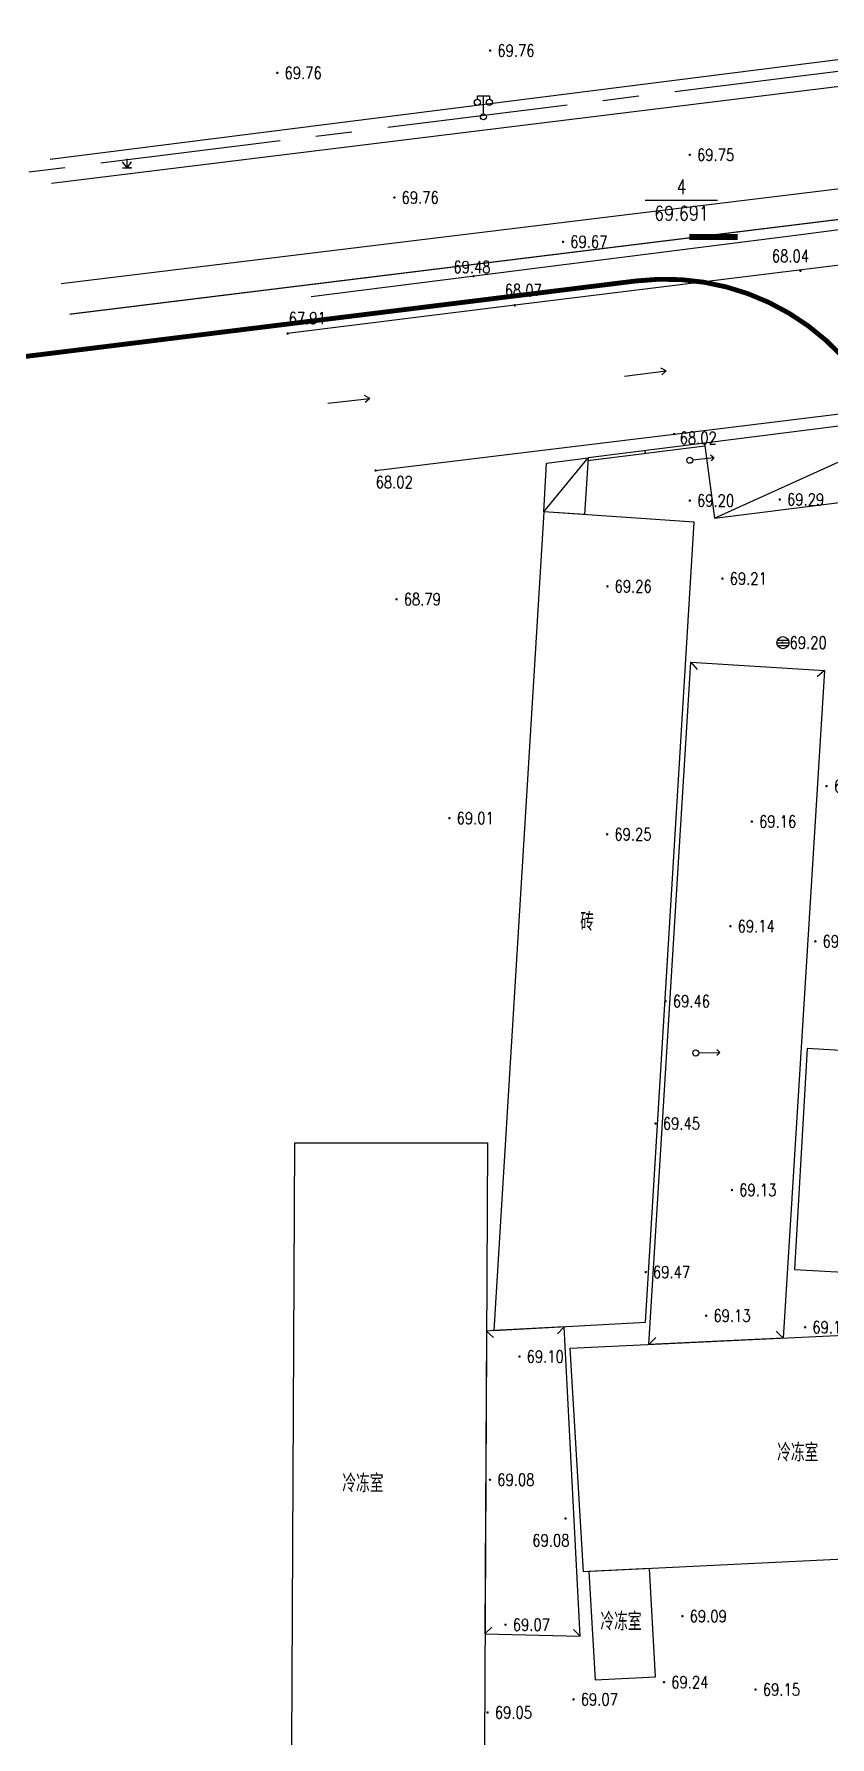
# Model space of a CAD drawing. Extents: x 10519 to 17598, y -625 to 2857.
# Drawn here: x 13023.8 to 13089.9, y 2227.4 to 2368.6 of the extents above; entities that cross this region are included whole.
import ezdxf
from ezdxf.enums import TextEntityAlignment as Align

# ---------------------------------------------------------------- set-up
doc = ezdxf.new("R2010")
doc.units = 0
doc.header["$MEASUREMENT"] = 0
doc.linetypes.add('CENTER', pattern=[2, 1.25, -0.25, 0.25, -0.25])
doc.linetypes.add('CENTERX2', pattern=[4, 2.5, -0.5, 0.5, -0.5])
doc.layers.get('0').update_dxf_attribs({"linetype": 'CONTINUOUS'})
for name, color, linetype in [('00000衢化东路中线', 1, 'CENTER'), ('00000道路边线', 2, 'CONTINUOUS'), ('0000原地形', 252, 'CONTINUOUS'), ('000道路名称', 6, 'CONTINUOUS'), ('GCD', 224, 'CONTINUOUS')]:
    doc.layers.add(name, color=color, linetype=linetype)
doc.styles.add('HZ', font='txt8.shx', dxfattribs={"width": 0.8, "bigfont": 'hz.shx'})
doc.styles.get("Standard").update_dxf_attribs({"font": 'txt8.shx', "width": 0.8, "bigfont": 'hz.shx'})
doc.linetypes.add('10421', pattern='A,2,[150,AAA.SHX,S=1,R=0,X=0,Y=1],1e-11', length=2)
doc.linetypes.add('10422', pattern='A,2,[150,AAA.SHX,S=1,R=0,X=0,Y=1],2,[177,AAA.SHX,S=1,R=0,X=0,Y=0.8],1e-09', length=4)
doc.linetypes.add('1161', pattern='A,0,[149,AAA.SHX,S=0.1,R=0,X=0,Y=0],-1.6', length=1.6)
doc.linetypes.add('444', pattern='A,4.5,[145,AAA.SHX,S=1,R=0,X=0,Y=1],4.5,-0.5,[146,AAA.SHX,S=1,R=0,X=0,Y=0],-0.5', length=10)

# ---------------------------------------------------------------- blocks, each defined once
blk = doc.blocks.new('gc170')
at = {"linetype": 'Continuous'}
blk.add_circle((0, 0), 0.5, dxfattribs=at)
blk = doc.blocks.new('gc013b')
at = {"linetype": 'Continuous'}
blk.add_line((0.5, 0), (4, 0), dxfattribs=at)
at = {"linetype": 'Continuous', "flags": 128}
blk.add_lwpolyline([(3.5, 0.5), (4, 0), (3.5, -0.5)], dxfattribs=at)
blk = doc.blocks.new('GC200')
at = {"linetype": 'Continuous', "const_width": 0.2, "flags": 128}
blk.add_lwpolyline([(-0.1, 0, 1), (0.1, 0, 1)], format="xyb", close=True, dxfattribs=at)
blk = doc.blocks.new('gc053')
for p, q in [((-1, 0), (1, 0)), ((-0.9, 0.43), (0.9, 0.43)), ((-0.88, -0.47), (0.88, -0.47))]:
    blk.add_line(p, q)
blk.add_circle((0, 0), 1)
blk = doc.blocks.new('GC168')
at = {"const_width": 1}
blk.add_lwpolyline([(1, 0), (9, 0)], dxfattribs=at)
blk = doc.blocks.new('gc097')
for p, q in [((-1, 2.9), (-1, 3.5)), ((-1, 3.5), (1, 3.5)), ((0, 0.5), (0, 3.5)), ((1, 3.5), (1, 2.9))]:
    blk.add_line(p, q)
for centre in [(-1, 2.4), (1, 2.4), (0, 0)]:
    blk.add_circle(centre, 0.5)

msp = doc.modelspace()

# ---------------------------------------------------------------- linework, layer by layer
at = {"layer": '00000衢化东路中线', "color": 6, "linetype": 'CENTERX2', "ltscale": 6}
msp.add_line((14187.39, 2502.16), (12094.78, 2241.43), dxfattribs=at)
at = {"layer": '00000道路边线', "const_width": 0.4}
msp.add_lwpolyline([(13205.43, 2023.29), (13143.28, 2155.58, -0.087895), (13096.14, 2330.04, 0.424324), (13073.77, 2348.12), (12789.71, 2313.03)], format="xyb", dxfattribs=at)
at = {"layer": '0000原地形', "linetype": '1161'}
for p, q in [((13025.16, 2358.23, 69.82), (13112.78, 2369.28, 69.82)), ((13025.25, 2356.24, 69.86), (13113.16, 2367.03, 69.86))]:
    msp.add_line(p, q, dxfattribs=at)
at = {"layer": '0000原地形'}
for p, q in [((13031.53, 2357.49), (13031.16, 2357.99)), ((13031.53, 2357.49), (13031.53, 2358.24)), ((13031.53, 2357.49), (13031.91, 2357.99)), ((13031.16, 2357.49), (13031.91, 2357.49)), ((13031.91, 2357.49), (13031.53, 2357.49)), ((13076.28, 2340.66), (13075.84, 2340.9)), ((13072.81, 2340.24), (13076.28, 2340.66)), ((13076.28, 2340.66), (13075.91, 2340.33)), ((13048.2, 2338), (13051.68, 2338.37)), ((13051.68, 2338.37), (13051.24, 2338.61)), ((13051.68, 2338.37), (13051.3, 2338.04))]:
    msp.add_line(p, q, dxfattribs=at)
at = {"layer": '0000原地形', "linetype": '10421'}
for p, q in [((13113.51, 2355.29), (13087.66, 2351.98)), ((13087.66, 2351.98), (13046.8, 2346.8))]:
    msp.add_line(p, q, dxfattribs=at)
at = {"layer": '0000原地形', "linetype": 'Continuous'}
for p, q in [((13074.54, 2354.82), (13080.54, 2354.82)), ((13080.28, 2328.44), (13099.56, 2337.21)), ((13074.5, 2334.04), (13074.53, 2333.8)), ((13078.32, 2316.51), (13078.85, 2315.91)), ((13089.41, 2315.83), (13088.81, 2315.3)), ((13061.37, 2261.06), (13061.95, 2260.51)), ((13067.8, 2261.42), (13067.26, 2260.82)), ((13074.84, 2259.95), (13075.41, 2260.51)), ((13085.98, 2260.47), (13085.41, 2261.04)), ((13061.23, 2235.95), (13061.81, 2236.5)), ((13069.14, 2235.77), (13068.57, 2236.32))]:
    msp.add_line(p, q, dxfattribs=at)
at = {"layer": '0000原地形', "linetype": '10422'}
for p, q in [((13110.56, 2351.87, 68.01), (13063.75, 2346.1, 68.01)), ((13063.7, 2346.1, 68.03), (13044.85, 2343.76, 68.03)), ((13063.75, 2346.1, 68.03), (13063.7, 2346.1, 68.03)), ((13076.94, 2335.43, 68.02), (13100.21, 2338.26, 68.02)), ((13052.16, 2332.4, 68.02), (13076.94, 2335.43, 68.02))]:
    msp.add_line(p, q, dxfattribs=at)
at = {"layer": '0000原地形', "linetype": '444', "flags": 128}
msp.add_lwpolyline([(13114.76, 2358.69), (13026.07, 2347.87)], dxfattribs=at)
at = {"layer": '0000原地形', "linetype": 'Continuous', "const_width": 0.1, "elevation": 69.65, "flags": 128}
msp.add_lwpolyline([(13026.75, 2345.36), (13118.87, 2356.7)], dxfattribs=at)
at = {"layer": '0000原地形', "linetype": 'Continuous', "flags": 128}
for points, elevation in [([(13042.23, 2347.26), (13072.02, 2350.94)], 69.69), ([(13079.46, 2334.67), (13069.8, 2333.45)], 71.52), ([(13117.47, 2278.81), (13117.7, 2282.72), (13087.98, 2284.49), (13086.92, 2266.17), (13116.65, 2264.53)], 70.93)]:
    msp.add_lwpolyline(points, dxfattribs=dict(at, elevation=elevation))
for points, elevation in [([(13079.46, 2334.67), (13080.28, 2328.44), (13100.37, 2330.98), (13099.56, 2337.21)], 71.52), ([(13066.12, 2328.98), (13066.35, 2333), (13069.8, 2333.45), (13069.48, 2328.75)], 73.23), ([(13078.58, 2328.13), (13066.12, 2328.98), (13061.97, 2261.09), (13074.56, 2261.8)], 71.52), ([(13074.84, 2259.95), (13078.32, 2316.51), (13089.41, 2315.83), (13085.98, 2260.47)], 71.45), ([(13061.23, 2235.95), (13069.14, 2235.77), (13067.8, 2261.42), (13061.97, 2261.09), (13061.37, 2261.06)], 74.99), ([(13068.3, 2259.64), (13103.82, 2261.31), (13104.67, 2242.8), (13069.4, 2241.1)], 70.86), ([(13069.86, 2241.12), (13070.38, 2232.13), (13075.38, 2232.39), (13074.88, 2241.36)], 71.28)]:
    msp.add_lwpolyline(points, close=True, dxfattribs=dict(at, elevation=elevation))
for points in [[(13079.49, 2334.42), (13069.78, 2333.2)], [(13066.12, 2328.98), (13069.8, 2333.45)]]:
    msp.add_lwpolyline(points, dxfattribs=at)
msp.add_lwpolyline([(13061.45, 2276.65), (13061.18, 2226.67), (13045.19, 2226.67), (13045.45, 2276.65)], close=True, dxfattribs=at)

# ---------------------------------------------------------------- block references
at = {"layer": '0000原地形', "linetype": 'Continuous', "xscale": 0.5, "yscale": 0.5}
for name, p in [('gc097', (13061.1, 2361.73, 76.44)), ('GC168', (13077.7, 2351.76, 69.69)), ('gc170', (13078.23, 2333.25)), ('gc053', (13085.96, 2318.13, 69.2)), ('gc170', (13078.73, 2284.11))]:
    msp.add_blockref(name, p, dxfattribs=at)
at = {"layer": '0000原地形', "linetype": 'Continuous', "yscale": 0.5}
for p, xscale, rotation in [((13078.23, 2333.25), 0.5000000000300711, 6.549791381048808), ((13078.73, 2284.11), 0.5000000000167727, 1.089687529513281)]:
    msp.add_blockref('gc013b', p, dxfattribs=dict(at, xscale=xscale, rotation=rotation))
at = {"layer": 'GCD', "linetype": 'Continuous'}
ref = msp.add_blockref('GC200', (13061.66, 2367.22, 69.76), dxfattribs=dict(at, xscale=0.5, yscale=0.5, zscale=0.5))
ref.add_attrib('height', '69.76', dxfattribs={"linetype": 'Continuous', "height": 1, "style": 'HZ', "width": 0.8}).set_placement((13062.26, 2367.22, 69.76), align=Align.MIDDLE_LEFT)
ref = msp.add_blockref('GC200', (13044, 2365.37, 69.75), dxfattribs=dict(at, xscale=0.5, yscale=0.5, zscale=0.5))
ref.add_attrib('height', '69.76', dxfattribs={"linetype": 'Continuous', "height": 1, "style": 'HZ', "width": 0.8}).set_placement((13044.6, 2365.37, 69.75), align=Align.MIDDLE_LEFT)
ref = msp.add_blockref('GC200', (13078.23, 2358.58, 69.75), dxfattribs=dict(at, xscale=0.5, yscale=0.5, zscale=0.5))
ref.add_attrib('height', '69.75', dxfattribs={"linetype": 'Continuous', "height": 1, "style": 'HZ', "width": 0.8}).set_placement((13078.83, 2358.58, 69.75), align=Align.MIDDLE_LEFT)
ref = msp.add_blockref('GC200', (13053.71, 2355.03, 69.76), dxfattribs=dict(at, xscale=0.5, yscale=0.5, zscale=0.5))
ref.add_attrib('height', '69.76', dxfattribs={"linetype": 'Continuous', "height": 1, "style": 'HZ', "width": 0.8}).set_placement((13054.31, 2355.03, 69.76), align=Align.MIDDLE_LEFT)
ref = msp.add_blockref('GC200', (13067.71, 2351.37, 69.67), dxfattribs=dict(at, xscale=0.5, yscale=0.5, zscale=0.5))
ref.add_attrib('height', '69.67', dxfattribs={"linetype": 'Continuous', "height": 1, "style": 'HZ', "width": 0.8}).set_placement((13068.31, 2351.37, 69.67), align=Align.MIDDLE_LEFT)
ref = msp.add_blockref('GC200', (13060.29, 2348.51, 69.48), dxfattribs=dict(at, xscale=0.5, yscale=0.5, zscale=0.5))
ref.add_attrib('height', '69.48', dxfattribs={"linetype": 'Continuous', "height": 1, "style": 'HZ', "width": 0.8}).set_placement((13058.61, 2349.27, 69.48), align=Align.MIDDLE_LEFT)
ref = msp.add_blockref('GC200', (13087.41, 2348.97, 68.03), dxfattribs=dict(at, xscale=0.5, yscale=0.5, zscale=0.5))
ref.add_attrib('height', '68.04', dxfattribs={"linetype": 'Continuous', "height": 1, "style": 'HZ', "width": 0.8}).set_placement((13085.04, 2350.19, 68.03), align=Align.MIDDLE_LEFT)
ref = msp.add_blockref('GC200', (13063.7, 2346.1, 68.07), dxfattribs=dict(at, xscale=0.5, yscale=0.5, zscale=0.5))
ref.add_attrib('height', '68.07', dxfattribs={"linetype": 'Continuous', "height": 1, "style": 'HZ', "width": 0.8}).set_placement((13062.87, 2347.35, 68.07), align=Align.MIDDLE_LEFT)
ref = msp.add_blockref('GC200', (13044.85, 2343.76, 67.91), dxfattribs=dict(at, xscale=0.5, yscale=0.5, zscale=0.5))
ref.add_attrib('height', '67.91', dxfattribs={"linetype": 'Continuous', "height": 1, "style": 'HZ', "width": 0.8}).set_placement((13044.94, 2345.03, 67.91), align=Align.MIDDLE_LEFT)
ref = msp.add_blockref('GC200', (13076.94, 2335.43, 68.02), dxfattribs=dict(at, xscale=0.5, yscale=0.5, zscale=0.5))
ref.add_attrib('height', '68.02', dxfattribs={"linetype": 'Continuous', "height": 1, "style": 'HZ', "width": 0.8}).set_placement((13077.39, 2335.1, 68.02), align=Align.MIDDLE_LEFT)
ref = msp.add_blockref('GC200', (13052.16, 2332.4, 68.02), dxfattribs=dict(at, xscale=0.5, yscale=0.5, zscale=0.5))
ref.add_attrib('height', '68.02', dxfattribs={"linetype": 'Continuous', "height": 1, "style": 'HZ', "width": 0.8}).set_placement((13052.16, 2331.44, 68.02), align=Align.MIDDLE_LEFT)
ref = msp.add_blockref('GC200', (13078.23, 2329.91, 69.2), dxfattribs=dict(at, xscale=0.5, yscale=0.5, zscale=0.5))
ref.add_attrib('height', '69.20', dxfattribs={"linetype": 'Continuous', "height": 1, "style": 'HZ', "width": 0.8}).set_placement((13078.83, 2329.91, 69.2), align=Align.MIDDLE_LEFT)
ref = msp.add_blockref('GC200', (13085.7, 2330, 69.29), dxfattribs=dict(at, xscale=0.5, yscale=0.5, zscale=0.5))
ref.add_attrib('height', '69.29', dxfattribs={"linetype": 'Continuous', "height": 1, "style": 'HZ', "width": 0.8}).set_placement((13086.3, 2330, 69.29), align=Align.MIDDLE_LEFT)
ref = msp.add_blockref('GC200', (13080.94, 2323.44, 69.21), dxfattribs=dict(at, xscale=0.5, yscale=0.5, zscale=0.5))
ref.add_attrib('height', '69.21', dxfattribs={"linetype": 'Continuous', "height": 1, "style": 'HZ', "width": 0.8}).set_placement((13081.54, 2323.44, 69.21), align=Align.MIDDLE_LEFT)
ref = msp.add_blockref('GC200', (13071.39, 2322.8, 69.25), dxfattribs=dict(at, xscale=0.5, yscale=0.5, zscale=0.5))
ref.add_attrib('height', '69.26', dxfattribs={"linetype": 'Continuous', "height": 1, "style": 'HZ', "width": 0.8}).set_placement((13071.99, 2322.8, 69.25), align=Align.MIDDLE_LEFT)
ref = msp.add_blockref('GC200', (13053.89, 2321.73, 68.79), dxfattribs=dict(at, xscale=0.5, yscale=0.5, zscale=0.5))
ref.add_attrib('height', '68.79', dxfattribs={"linetype": 'Continuous', "height": 1, "style": 'HZ', "width": 0.8}).set_placement((13054.49, 2321.73, 68.79), align=Align.MIDDLE_LEFT)
ref = msp.add_blockref('GC200', (13085.91, 2318.13, 69.2), dxfattribs=dict(at, xscale=0.5, yscale=0.5, zscale=0.5))
ref.add_attrib('height', '69.20', dxfattribs={"linetype": 'Continuous', "height": 1, "style": 'HZ', "width": 0.8}).set_placement((13086.51, 2318.13, 69.2), align=Align.MIDDLE_LEFT)
ref = msp.add_blockref('GC200', (13089.58, 2306.24, 69.24), dxfattribs=dict(at, xscale=0.5, yscale=0.5, zscale=0.5))
ref.add_attrib('height', '69.24', dxfattribs={"linetype": 'Continuous', "height": 1, "style": 'HZ', "width": 0.8}).set_placement((13090.18, 2306.24, 69.24), align=Align.MIDDLE_LEFT)
ref = msp.add_blockref('GC200', (13058.28, 2303.58, 69.01), dxfattribs=dict(at, xscale=0.5, yscale=0.5, zscale=0.5))
ref.add_attrib('height', '69.01', dxfattribs={"linetype": 'Continuous', "height": 1, "style": 'HZ', "width": 0.8}).set_placement((13058.88, 2303.58, 69.01), align=Align.MIDDLE_LEFT)
ref = msp.add_blockref('GC200', (13083.38, 2303.3, 69.16), dxfattribs=dict(at, xscale=0.5, yscale=0.5, zscale=0.5))
ref.add_attrib('height', '69.16', dxfattribs={"linetype": 'Continuous', "height": 1, "style": 'HZ', "width": 0.8}).set_placement((13083.98, 2303.3, 69.16), align=Align.MIDDLE_LEFT)
ref = msp.add_blockref('GC200', (13071.37, 2302.24, 69.25), dxfattribs=dict(at, xscale=0.5, yscale=0.5, zscale=0.5))
ref.add_attrib('height', '69.25', dxfattribs={"linetype": 'Continuous', "height": 1, "style": 'HZ', "width": 0.8}).set_placement((13071.97, 2302.24, 69.25), align=Align.MIDDLE_LEFT)
ref = msp.add_blockref('GC200', (13081.6, 2294.62, 69.14), dxfattribs=dict(at, xscale=0.5, yscale=0.5, zscale=0.5))
ref.add_attrib('height', '69.14', dxfattribs={"linetype": 'Continuous', "height": 1, "style": 'HZ', "width": 0.8}).set_placement((13082.2, 2294.62, 69.14), align=Align.MIDDLE_LEFT)
ref = msp.add_blockref('GC200', (13088.65, 2293.37, 69.2), dxfattribs=dict(at, xscale=0.5, yscale=0.5, zscale=0.5))
ref.add_attrib('height', '69.20', dxfattribs={"linetype": 'Continuous', "height": 1, "style": 'HZ', "width": 0.8}).set_placement((13089.25, 2293.37, 69.2), align=Align.MIDDLE_LEFT)
ref = msp.add_blockref('GC200', (13076.22, 2288.4, 69.46), dxfattribs=dict(at, xscale=0.5, yscale=0.5, zscale=0.5))
ref.add_attrib('height', '69.46', dxfattribs={"linetype": 'Continuous', "height": 1, "style": 'HZ', "width": 0.8}).set_placement((13076.82, 2288.4, 69.46), align=Align.MIDDLE_LEFT)
ref = msp.add_blockref('GC200', (13075.39, 2278.26, 69.45), dxfattribs=dict(at, xscale=0.5, yscale=0.5, zscale=0.5))
ref.add_attrib('height', '69.45', dxfattribs={"linetype": 'Continuous', "height": 1, "style": 'HZ', "width": 0.8}).set_placement((13075.99, 2278.26, 69.45), align=Align.MIDDLE_LEFT)
ref = msp.add_blockref('GC200', (13081.73, 2272.75, 69.13), dxfattribs=dict(at, xscale=0.5, yscale=0.5, zscale=0.5))
ref.add_attrib('height', '69.13', dxfattribs={"linetype": 'Continuous', "height": 1, "style": 'HZ', "width": 0.8}).set_placement((13082.33, 2272.75, 69.13), align=Align.MIDDLE_LEFT)
ref = msp.add_blockref('GC200', (13074.57, 2265.95, 69.47), dxfattribs=dict(at, xscale=0.5, yscale=0.5, zscale=0.5))
ref.add_attrib('height', '69.47', dxfattribs={"linetype": 'Continuous', "height": 1, "style": 'HZ', "width": 0.8}).set_placement((13075.17, 2265.95, 69.47), align=Align.MIDDLE_LEFT)
ref = msp.add_blockref('GC200', (13079.59, 2262.33, 69.13), dxfattribs=dict(at, xscale=0.5, yscale=0.5, zscale=0.5))
ref.add_attrib('height', '69.13', dxfattribs={"linetype": 'Continuous', "height": 1, "style": 'HZ', "width": 0.8}).set_placement((13080.19, 2262.33, 69.13), align=Align.MIDDLE_LEFT)
ref = msp.add_blockref('GC200', (13087.8, 2261.37, 69.12), dxfattribs=dict(at, xscale=0.5, yscale=0.5, zscale=0.5))
ref.add_attrib('height', '69.12', dxfattribs={"linetype": 'Continuous', "height": 1, "style": 'HZ', "width": 0.8}).set_placement((13088.4, 2261.37, 69.12), align=Align.MIDDLE_LEFT)
ref = msp.add_blockref('GC200', (13064.09, 2258.94, 69.1), dxfattribs=dict(at, xscale=0.5, yscale=0.5, zscale=0.5))
ref.add_attrib('height', '69.10', dxfattribs={"linetype": 'Continuous', "height": 1, "style": 'HZ', "width": 0.8}).set_placement((13064.69, 2258.94, 69.1), align=Align.MIDDLE_LEFT)
ref = msp.add_blockref('GC200', (13061.65, 2248.73, 69.08), dxfattribs=dict(at, xscale=0.5, yscale=0.5, zscale=0.5))
ref.add_attrib('height', '69.08', dxfattribs={"linetype": 'Continuous', "height": 1, "style": 'HZ', "width": 0.8}).set_placement((13062.25, 2248.73, 69.08), align=Align.MIDDLE_LEFT)
ref = msp.add_blockref('GC200', (13067.92, 2245.52, 69.08), dxfattribs=dict(at, xscale=0.5, yscale=0.5, zscale=0.5))
ref.add_attrib('height', '69.08', dxfattribs={"linetype": 'Continuous', "height": 1, "style": 'HZ', "width": 0.8}).set_placement((13065.16, 2243.7, 69.08), align=Align.MIDDLE_LEFT)
ref = msp.add_blockref('GC200', (13077.62, 2237.42, 69.09), dxfattribs=dict(at, xscale=0.5, yscale=0.5, zscale=0.5))
ref.add_attrib('height', '69.09', dxfattribs={"linetype": 'Continuous', "height": 1, "style": 'HZ', "width": 0.8}).set_placement((13078.22, 2237.42, 69.09), align=Align.MIDDLE_LEFT)
ref = msp.add_blockref('GC200', (13062.94, 2236.71, 69.07), dxfattribs=dict(at, xscale=0.5, yscale=0.5, zscale=0.5))
ref.add_attrib('height', '69.07', dxfattribs={"linetype": 'Continuous', "height": 1, "style": 'HZ', "width": 0.8}).set_placement((13063.54, 2236.71, 69.07), align=Align.MIDDLE_LEFT)
ref = msp.add_blockref('GC200', (13076.09, 2231.94, 69.24), dxfattribs=dict(at, xscale=0.5, yscale=0.5, zscale=0.5))
ref.add_attrib('height', '69.24', dxfattribs={"linetype": 'Continuous', "height": 1, "style": 'HZ', "width": 0.8}).set_placement((13076.69, 2231.94, 69.24), align=Align.MIDDLE_LEFT)
ref = msp.add_blockref('GC200', (13068.58, 2230.52, 69.07), dxfattribs=dict(at, xscale=0.5, yscale=0.5, zscale=0.5))
ref.add_attrib('height', '69.07', dxfattribs={"linetype": 'Continuous', "height": 1, "style": 'HZ', "width": 0.8}).set_placement((13069.18, 2230.52, 69.07), align=Align.MIDDLE_LEFT)
ref = msp.add_blockref('GC200', (13083.69, 2231.33, 69.15), dxfattribs=dict(at, xscale=0.5, yscale=0.5, zscale=0.5))
ref.add_attrib('height', '69.15', dxfattribs={"linetype": 'Continuous', "height": 1, "style": 'HZ', "width": 0.8}).set_placement((13084.29, 2231.33, 69.15), align=Align.MIDDLE_LEFT)
ref = msp.add_blockref('GC200', (13061.45, 2229.43, 69.05), dxfattribs=dict(at, xscale=0.5, yscale=0.5, zscale=0.5))
ref.add_attrib('height', '69.05', dxfattribs={"linetype": 'Continuous', "height": 1, "style": 'HZ', "width": 0.8}).set_placement((13062.05, 2229.43, 69.05), align=Align.MIDDLE_LEFT)

# ---------------------------------------------------------------- texts
at = {"layer": '0000原地形', "linetype": 'Continuous', "width": 0.8}
for s, height, p in [('4', 1.2, (13077.54, 2355.92)), ('69.691', 1.2, (13077.54, 2353.72)), ('冷冻室', 1.5, (13087.19, 2251.07)), ('冷冻室', 1.5, (13051.1, 2248.52)), ('冷冻室', 1.5, (13072.52, 2237.06))]:
    msp.add_text(s, height=height, dxfattribs=at).set_placement(p, align=Align.MIDDLE)
msp.add_text('砖', height=1.5, dxfattribs=at).set_placement((13070.28, 2294.99), align=Align.MIDDLE_RIGHT)
at = {"layer": '000道路名称', "color": 0, "width": 0.8}
msp.add_text('浙西大道（G320）', height=25, rotation=6.1849, dxfattribs=at).set_placement((12873.46, 2360.75))

doc.saveas('drawing.dxf')
